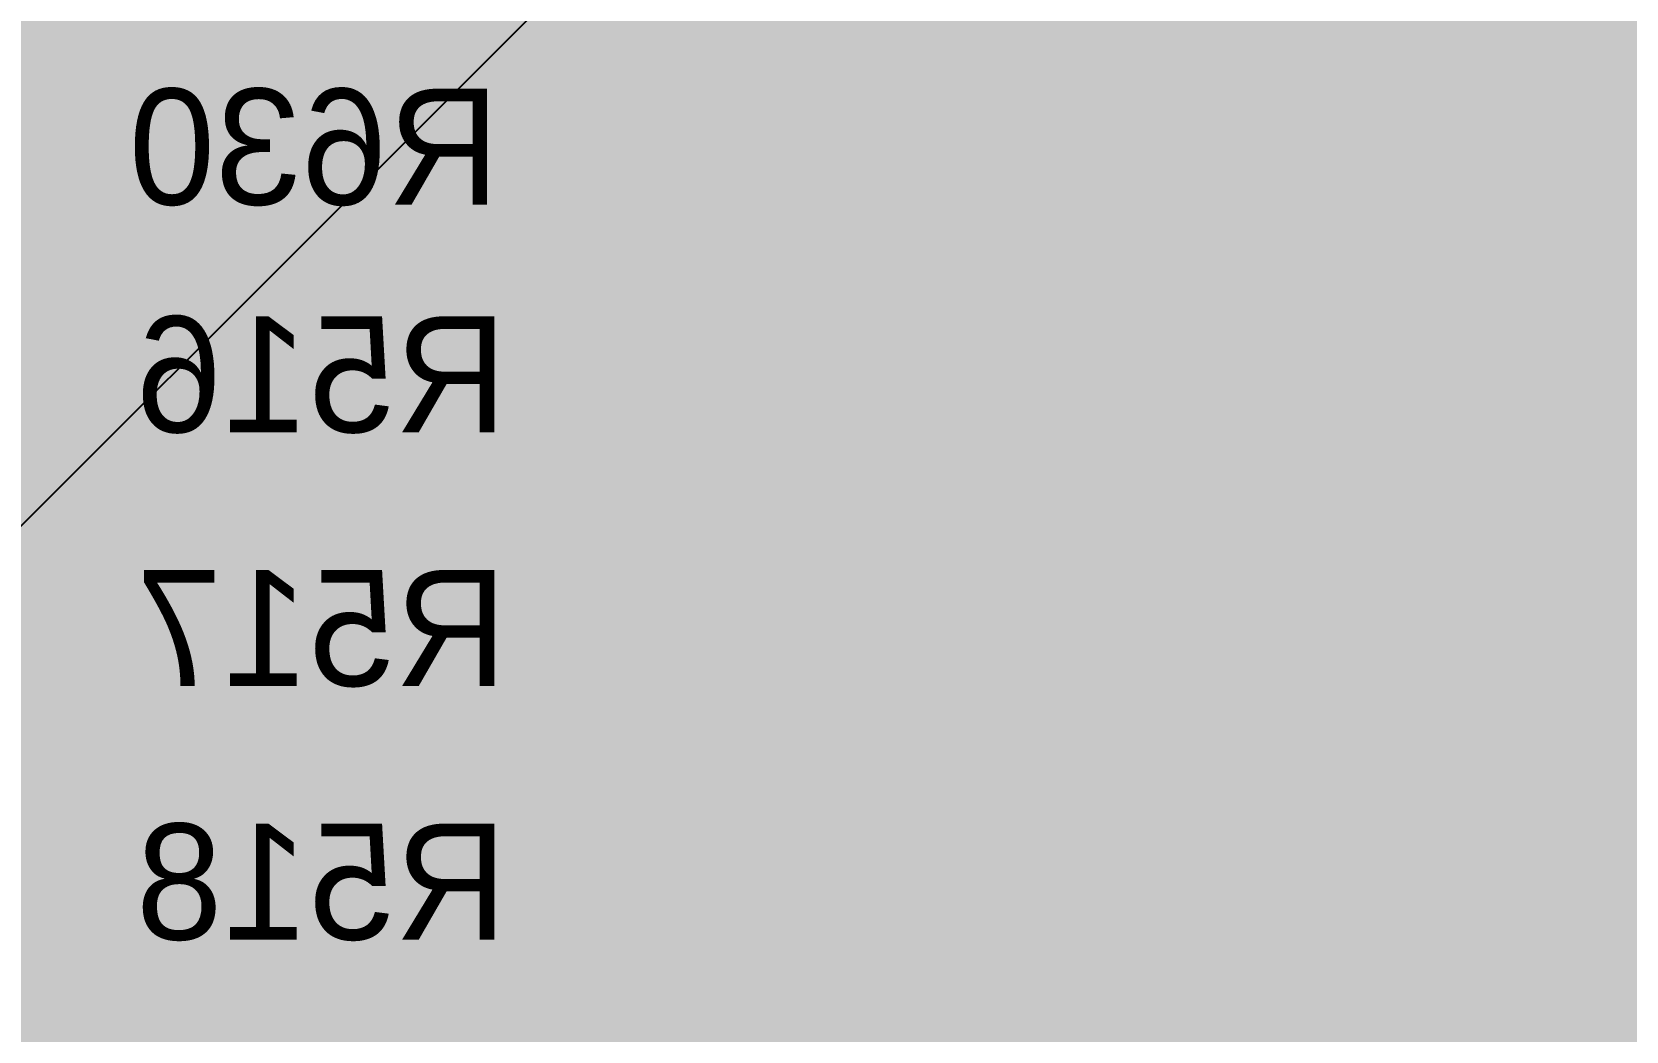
# Model space of a CAD drawing. Extents: x -28 to 199, y -61 to 255.
# Drawn here: x 79.37 to 90.36, y 161.21 to 168.1 of the extents above; entities that cross this region are included whole.
import ezdxf
from ezdxf.enums import TextEntityAlignment as Align

# ---------------------------------------------------------------- set-up
doc = ezdxf.new("R2010")
doc.units = 0
doc.header["$MEASUREMENT"] = 0
for name, color, linetype in [('ASSEMBLY_PART_NUMBERS_BTM', 191, 'CONTINUOUS'), ('ASSEMBLY_PART_NUMBERS_TOP', 102, 'CONTINUOUS'), ('GENERATED_SILKSCREEN_BTM', 255, 'CONTINUOUS'), ('PLANE_DATA_LAYER_TOP', 150, 'CONTINUOUS'), ('PLANE_SHAPES_LAYER_2', 230, 'CONTINUOUS'), ('PLANE_SHAPES_LAYER_3', 81, 'CONTINUOUS'), ('PLANE_SHAPES_LAYER_TOP', 150, 'CONTINUOUS'), ('SILKSCREEN_REF_DES_BTM', 211, 'CONTINUOUS'), ('TRACES_LAYER_BOTTOM', 10, 'CONTINUOUS'), ('TRACES_LAYER_TOP', 150, 'CONTINUOUS')]:
    doc.layers.add(name, color=color, linetype=linetype)
doc.styles.add('VERIBEST_GERBER_0', font='txt')

msp = doc.modelspace()

# ---------------------------------------------------------------- hatches: boundary and pattern name
at = {"layer": 'PLANE_DATA_LAYER_TOP'}
msp.add_hatch(color=256, dxfattribs=at).paths.add_polyline_path([(86.5, 181.6738, 0.41421356), (86.4238, 181.75), (86.23176, 181.75, 0.19891337), (86.17788, 181.72768), (78.32296, 173.87276, 0.19890996), (78.30064, 173.81888), (78.30064, 173.81888), (78.30064, 166.97052, -0.19891222), (78.1542, 166.61696), (77.5919, 166.05466, 0.19890996), (77.56958, 166.00078), (77.56958, 166.00078, 0.30774856), (77.61776, 165.92992, -0.30774784), (78.25, 165), (78.25, 165, -0.82743842), (76.32008, 164.63224, 0.5397055), (76.19534, 164.6581), (73.02232, 161.48508, 0.19890996), (73, 161.4312), (73, 161.4312), (73, 155.78002), (73, 155.78002, 0.66818199), (73.13008, 155.72614), (74.98008, 157.57614, 0.19890996), (75.0024, 157.63002), (75.0024, 157.63002), (75.0024, 161.65087, -0.19891222), (75.14884, 162.00442), (76.84398, 163.69955, -0.19891222), (77.19753, 163.846), (78.41925, 163.846, 0.19891337), (78.47313, 163.86832), (85.86228, 171.25746, 0.19890996), (85.8846, 171.31134), (85.8846, 171.31134, 0.47891425), (85.79208, 171.38578, -0.47891231), (81.3, 175, -0.53255377), (86.39507, 178.42692, 0.53255429), (86.5, 178.4975)], flags=0)
h = msp.add_hatch(color=256, dxfattribs=at)
h.paths.add_polyline_path([(124.75, 168.14671, -0.56568969), (124.63804, 168.07942, 0.12272099), (124.40342, 168.13789), (120.3541, 168.13789, -0.89266867), (120.33698, 168.28834, 8.78869097), (119.66302, 168.28834, -0.89266867), (119.6459, 168.13789), (115.6041, 168.13789, -0.89266867), (115.58698, 168.28834, 8.78869097), (114.91302, 168.28834, -0.89266867), (114.8959, 168.13789), (111.03552, 168.13789, 0.19891222), (110.68196, 167.99144), (103.46284, 160.77232, -0.19891337), (103.40896, 160.75), (101.90854, 160.75, -0.19891478), (101.85466, 160.77232), (101.26942, 161.35755, 0.19891222), (100.91587, 161.504), (100.08413, 161.504, 0.19891222), (99.73058, 161.35755), (99.14534, 160.77232, -0.19891478), (99.09146, 160.75), (94.95, 160.75, 0.19891222), (94.59645, 160.60355), (94.51521, 160.52232, -0.19891337), (94.46133, 160.5), (86.50001, 160.5, 0.41421356), (86.5, 160.49999), (86.5, 154.09124, -0.19890996), (86.47768, 154.03736), (84.43346, 151.99314, -0.19891337), (84.37958, 151.97083), (78.48573, 151.97083, 0.19891222), (78.13218, 151.82438), (71.08012, 144.77232, -0.19891337), (71.02624, 144.75), (54.67617, 144.75, -0.7996942), (54.64348, 144.89503, 0.28956578), (55.5, 146.25, 1), (52.5, 146.25, 0.28956578), (53.35652, 144.89503, -0.7996942), (53.32383, 144.75), (48.67617, 144.75, -0.7996942), (48.64348, 144.89503, 0.28956578), (49.5, 146.25, 1), (46.5, 146.25, 0.28956578), (47.35652, 144.89503, -0.7996942), (47.32383, 144.75), (44.8262, 144.75, -0.41421356), (44.75, 144.8262), (44.75, 147.9238, -0.41421356), (44.8262, 148), (53.74999, 148, 0.41421356), (53.75, 148.00001), (53.75, 149.9238, -0.41421356), (53.8262, 150), (61.18793, 150, -0.41421356), (61.26413, 149.9238), (61.26413, 149.9238, -0.04056723), (61.26313, 149.91149, 1.17694775), (63.23687, 149.91149, -0.04056723), (63.23587, 149.9238), (63.23587, 149.9238, -0.41421356), (63.31207, 150), (72.99999, 150, 0.41421356), (73, 150.00001), (73, 154.15028, -0.19890996), (73.02232, 154.20416), (75.85595, 157.0378, 0.19891222), (76.0024, 157.39135), (76.0024, 161.4122, -0.19890996), (76.02472, 161.46608), (76.33121, 161.77257, -0.52288162), (76.45438, 161.75039, 0.50646569), (77.40168, 161.55429, -0.73545449), (77.52684, 161.48015, 0.05812225), (77.5, 161.25), (77.5, 161.25, 0.08891433), (77.56226, 160.90267, -0.08891291), (77.567, 160.8762, -0.41421356), (77.4908, 160.8), (77.35389, 160.8, -0.13857401), (77.31401, 160.81127, 1.7877343), (77.31401, 159.78873, -0.13857401), (77.35389, 159.8), (77.84059, 159.8, -0.10953395), (77.87279, 159.79286, 0.10953284), (78.08413, 159.746), (79.76663, 159.746, 0.19891222), (80.12019, 159.89245), (90.80542, 170.57768, -0.19891337), (90.8593, 170.6), (95.04611, 170.6, -0.13857401), (95.08599, 170.58873, 0.73304928), (95.95059, 171.33844, -0.10252422), (95.94431, 171.36872), (95.94431, 171.36872, -0.41421356), (96.02051, 171.44492), (122.4494, 171.44492, -0.19891337), (122.50329, 171.4226), (124.72768, 169.19821, -0.19890996), (124.75, 169.14432)], flags=0)
h.paths.add_polyline_path([(77.59973, 156.31467, 0.79681459), (79.5, 156.75), (79.5, 156.75, 0.8244223), (77.57274, 157.12441, -0.55406134), (77.4455, 157.1019, 2.73665367), (77.47128, 156.32865, -0.55406502)], flags=0)
h.paths.add_polyline_path([(105.16445, 164.71788, 0.41421356), (105.41445, 164.96788), (105.41445, 168.37221, 0.41421356), (105.16445, 168.62221), (91.03867, 168.62221, 0.41421356), (90.78867, 168.37221), (90.78867, 164.96788, 0.41421356), (91.03867, 164.71788)], flags=0)
at = {"layer": 'PLANE_SHAPES_LAYER_2'}
h = msp.add_hatch(color=256, dxfattribs=at)
h.paths.add_polyline_path([(169.5, 129.25), (149.5, 129.25), (142.25, 122), (142.25, 90.5), (147.5, 90.5), (147.5, 80), (154, 80), (154, 69.25), (131.75, 69.25), (131.75, 73.25), (121.25, 73.25), (121.25, 81), (110.5, 81), (110.5, 125.75), (106.5, 125.75), (106.5, 128.75), (93.5, 128.75), (93.5, 120.25), (91.75, 120.25), (91.75, 121.5), (80, 121.5), (80, 118.25), (73.25, 118.25), (73.25, 124.5), (67.5, 124.5), (67.5, 128), (57.75, 128), (57.75, 120.25), (55.25, 120.25), (55.25, 121.5), (47.5, 121.5), (47.5, 119), (35, 119), (35, 134.75), (32.75, 134.75), (32.75, 159.75), (29.25, 159.75), (29.25, 175.25), (22.5, 175.25), (22.5, 195.25), (17.25, 195.25), (17.25, 198), (22.5, 198), (22.5, 216.5), (40.25, 216.5), (40.25, 235.5), (54.5, 235.5), (54.5, 254), (87.25, 254), (87.25, 236.25), (86.25, 236.25), (86.25, 228.75), (81, 228.75), (81, 218.75), (95.25, 218.75), (95.25, 194.5), (87, 194.5), (87, 172), (131.1, 172), (131.1, 208.75), (115.5, 208.75), (115.5, 213.75), (106.75, 213.75), (106.75, 218.75), (110.25, 222.25), (110.25, 226.25), (142.5, 226.25), (142.5, 221.5), (160.5, 221.5), (160.5, 240.75), (169.5, 240.75)])
h.paths.add_polyline_path([(35.5, 149.5), (41.75, 149.5), (41.75, 152), (39.25, 152), (39.25, 154), (37.75, 154), (37.75, 152), (35.5, 152)], flags=16)
h.paths.add_polyline_path([(37.5, 125.75), (37.5, 128.75), (42.75, 128.75), (42.75, 125.75)], flags=16)
h.paths.add_polyline_path([(52, 127.75), (52, 130.75), (54.25, 130.75), (54.25, 127.75)], flags=16)
h.paths.add_polyline_path([(50.75, 219.5), (50.75, 226.5), (71.75, 226.5), (71.75, 219.5)], flags=16)
h.paths.add_polyline_path([(66.5, 150.75), (66.5, 177.5), (72.25, 177.5), (72.25, 150.75)], flags=16)
h.paths.add_polyline_path([(47.25, 185.25), (73, 185.25), (73, 188.25), (70.25, 188.25), (70.25, 191), (47.25, 191)], flags=16)
h.paths.add_polyline_path([(84.5, 208), (84.5, 212.75), (85, 212.75), (85, 208)], flags=16)
h.paths.add_polyline_path([(61.5, 137.25), (87.75, 137.25), (87.75, 140.5), (84.75, 140.5), (84.75, 143), (61.5, 143)], flags=16)
h.paths.add_polyline_path([(88.75, 127), (88.75, 130), (91, 130), (91, 127)], flags=16)
h.paths.add_polyline_path([(85.5, 130.25), (85.5, 132.5), (91, 132.5), (91, 130.25)], flags=16)
h.paths.add_polyline_path([(108.75, 142.25), (135.75, 142.25), (135.75, 145.75), (132.25, 145.75), (132.25, 149), (108.75, 149)], flags=16)
h.paths.add_polyline_path([(114.25, 126.75), (140.75, 126.75), (140.75, 129.75), (137.25, 129.75), (137.25, 133), (114.25, 133)], flags=16)
h.paths.add_polyline_path([(155.25, 180.25), (166.25, 180.25), (166.25, 186.25), (152.25, 186.25), (152.25, 183), (155.25, 183)], flags=16)
at = {"layer": 'PLANE_SHAPES_LAYER_3'}
h = msp.add_hatch(color=256, dxfattribs=at)
h.paths.add_polyline_path([(169.5, 129.25), (149.5, 129.25), (142.25, 122), (142.25, 90.5), (147.5, 90.5), (147.5, 80), (154, 80), (154, 69.25), (131.75, 69.25), (131.75, 73.25), (121.25, 73.25), (121.25, 81), (110.5, 81), (110.5, 125.75), (106.5, 125.75), (106.5, 128.75), (93.5, 128.75), (93.5, 120.25), (91.75, 120.25), (91.75, 121.5), (80, 121.5), (80, 118.25), (73.25, 118.25), (73.25, 124.5), (67.5, 124.5), (67.5, 127.75), (58.25, 127.75), (58.25, 130.25), (88.75, 130.25), (88.75, 127), (91, 127), (91, 132.5), (55, 132.5), (55, 131.25), (52, 131.25), (52, 127.75), (55, 127.75), (55, 127.25), (57.75, 127.25), (57.75, 120.25), (55.25, 120.25), (55.25, 121.5), (47.5, 121.5), (47.5, 119), (35, 119), (35, 134.75), (32.75, 134.75), (32.75, 159.75), (29.25, 159.75), (29.25, 175.25), (22.5, 175.25), (22.5, 195.25), (17.25, 195.25), (17.25, 198), (22.5, 198), (22.5, 216.5), (40.25, 216.5), (40.25, 235.5), (54.5, 235.5), (54.5, 254), (87.25, 254), (87.25, 236.25), (86.25, 236.25), (86.25, 228.75), (81, 228.75), (81, 218.75), (95.25, 218.75), (95.25, 194.5), (87, 194.5), (87, 172), (131.1, 172), (131.1, 208.75), (115.5, 208.75), (115.5, 213.75), (106.75, 213.75), (106.75, 218.75), (110.25, 222.25), (110.25, 226.25), (142.5, 226.25), (142.5, 221.5), (160.5, 221.5), (160.5, 240.75), (169.5, 240.75)])
h.paths.add_polyline_path([(35.5, 149.5), (41.75, 149.5), (41.75, 152), (39.25, 152), (39.25, 154), (37.75, 154), (37.75, 152), (35.5, 152)], flags=16)
h.paths.add_polyline_path([(37.5, 125.75), (37.5, 128.75), (42.75, 128.75), (42.75, 125.75)], flags=16)
h.paths.add_polyline_path([(50.75, 219.5), (50.75, 226.5), (71.75, 226.5), (71.75, 219.5)], flags=16)
h.paths.add_polyline_path([(66.5, 150.75), (66.5, 177.5), (72.25, 177.5), (72.25, 150.75)], flags=16)
h.paths.add_polyline_path([(47.25, 185.25), (73, 185.25), (73, 188.25), (70.25, 188.25), (70.25, 191), (47.25, 191)], flags=16)
h.paths.add_polyline_path([(84.5, 208), (84.5, 212.75), (85, 212.75), (85, 208)], flags=16)
h.paths.add_polyline_path([(61.5, 137.25), (87.75, 137.25), (87.75, 140.5), (84.75, 140.5), (84.75, 143), (61.5, 143)], flags=16)
h.paths.add_polyline_path([(108.75, 142.25), (135.75, 142.25), (135.75, 145.75), (132.25, 145.75), (132.25, 149), (108.75, 149)], flags=16)
h.paths.add_polyline_path([(114.25, 126.75), (140.75, 126.75), (140.75, 129.75), (137.25, 129.75), (137.25, 133), (114.25, 133)], flags=16)
h.paths.add_polyline_path([(155.25, 180.25), (166.25, 180.25), (166.25, 186.25), (152.25, 186.25), (152.25, 183), (155.25, 183)], flags=16)

# ---------------------------------------------------------------- linework, layer by layer
at = {"layer": 'GENERATED_SILKSCREEN_BTM', "const_width": 0.15}
for points in [[(80.2168, 167.5836), (80.0824, 167.6932), (80.0792, 167.694), (80.0776, 167.6948), (80.076, 167.6956), (80.0728, 167.6964), (79.8032, 167.6964), (79.8, 167.6956), (79.7984, 167.6948), (79.796, 167.694), (79.7928, 167.6932), (79.6584, 167.5836), (79.656, 167.5796), (79.6552, 167.5764), (79.6536, 167.574), (79.6528, 167.5708), (79.6528, 167.022), (79.6536, 167.0196), (79.6552, 167.014), (79.656, 167.0124), (79.6584, 167.0092), (79.7928, 166.8996), (79.796, 166.8988), (79.7984, 166.898), (79.7992, 166.8972), (79.8008, 166.8964), (79.8032, 166.8964), (80.0728, 166.8964), (80.076, 166.8972), (80.0792, 166.898), (80.0824, 166.8996), (80.2168, 167.0092), (80.2192, 167.0108), (80.22, 167.0116), (80.2216, 167.014), (80.2232, 167.0196), (80.224, 167.022), (80.224, 167.5708), (80.2232, 167.574), (80.2216, 167.5764), (80.2208, 167.5796), (80.2168, 167.5836)], [(80.1184, 166.9692), (80.068, 166.9292), (79.8096, 166.9292), (79.6848, 167.03), (79.6848, 167.5628), (79.732, 167.6004), (80.1184, 166.9692)], [(80.1912, 167.5628), (80.1912, 167.03), (80.144, 166.99), (79.7568, 167.6212), (79.8096, 167.6636), (80.068, 167.6636), (80.1912, 167.5628)], [(80.8384, 166.8996), (80.9736, 167.0092), (80.976, 167.0108), (80.9776, 167.0132), (80.9784, 167.0156), (80.9784, 167.018), (80.9776, 167.0236), (80.9744, 167.0292), (80.9704, 167.0332), (80.9656, 167.0364), (80.96, 167.0372), (80.9544, 167.0356), (80.824, 166.9292), (80.5656, 166.9292), (80.4408, 167.03), (80.4408, 167.1788), (80.564, 167.2804), (80.6968, 167.2804), (80.7032, 167.282), (80.7072, 167.2852), (80.7096, 167.2908), (80.7104, 167.2964), (80.7096, 167.302), (80.7072, 167.3068), (80.7032, 167.3108), (80.6968, 167.3124), (80.564, 167.3124), (80.4408, 167.414), (80.4408, 167.5628), (80.5656, 167.6636), (80.824, 167.6636), (80.9544, 167.5572), (80.96, 167.5556), (80.9656, 167.5564), (80.9704, 167.5588), (80.9744, 167.5636), (80.9776, 167.5684), (80.9784, 167.574), (80.9784, 167.5772), (80.9776, 167.5796), (80.976, 167.582), (80.9736, 167.5836), (80.8384, 167.6932), (80.836, 167.694), (80.8336, 167.6948), (80.8328, 167.6956), (80.8296, 167.6964), (80.56, 167.6964), (80.556, 167.6956), (80.5544, 167.6948), (80.5528, 167.694), (80.5496, 167.6932), (80.4144, 167.5836), (80.412, 167.5796), (80.4112, 167.5764), (80.4096, 167.574), (80.4088, 167.5708), (80.4088, 167.406), (80.4096, 167.4036), (80.4112, 167.398), (80.412, 167.394), (80.4144, 167.3924), (80.532, 167.2964), (80.4144, 167.2004), (80.4136, 167.1988), (80.412, 167.1972), (80.4112, 167.1964), (80.4112, 167.1948), (80.4096, 167.1892), (80.4088, 167.1868), (80.4088, 167.022), (80.4096, 167.018), (80.4112, 167.0148), (80.412, 167.0116), (80.4144, 167.0092), (80.5496, 166.8996), (80.5528, 166.898), (80.5536, 166.8972), (80.556, 166.8972), (80.5568, 166.8964), (80.5576, 166.8964), (80.56, 166.8964), (80.8296, 166.8964), (80.8328, 166.8972), (80.836, 166.898), (80.8384, 166.8996)], [(81.3048, 167.6932), (81.1704, 167.5836), (81.1672, 167.5796), (81.1656, 167.5732), (81.1664, 167.5684), (81.168, 167.5644), (81.1704, 167.5612), (81.1744, 167.558), (81.1784, 167.5556), (81.1824, 167.5548), (81.1864, 167.5548), (81.1896, 167.5572), (81.3208, 167.6636), (81.58, 167.6636), (81.7032, 167.5628), (81.7032, 167.2756), (81.5944, 167.3644), (81.5912, 167.3652), (81.5896, 167.366), (81.5888, 167.366), (81.5888, 167.3668), (81.5848, 167.3676), (81.3152, 167.3676), (81.312, 167.3668), (81.312, 167.366), (81.3104, 167.366), (81.308, 167.3652), (81.3056, 167.3644), (81.1704, 167.2556), (81.1696, 167.2532), (81.168, 167.2524), (81.1672, 167.2516), (81.1672, 167.25), (81.1656, 167.2444), (81.1648, 167.242), (81.1648, 167.022), (81.1656, 167.018), (81.1672, 167.0148), (81.168, 167.0116), (81.1704, 167.0092), (81.3048, 166.8996), (81.3088, 166.898), (81.3096, 166.8972), (81.312, 166.8972), (81.3128, 166.8964), (81.3136, 166.8964), (81.3152, 166.8964), (81.5848, 166.8964), (81.588, 166.8972), (81.5912, 166.898), (81.5944, 166.8996), (81.7288, 167.0092), (81.7312, 167.0108), (81.732, 167.0116), (81.7336, 167.014), (81.7352, 167.0196), (81.736, 167.022), (81.736, 167.5708), (81.7352, 167.5748), (81.7336, 167.578), (81.732, 167.5796), (81.7312, 167.5812), (81.7288, 167.5836), (81.5944, 167.6932), (81.5912, 167.694), (81.5896, 167.6948), (81.588, 167.6956), (81.5848, 167.6964), (81.3152, 167.6964), (81.312, 167.6956), (81.3104, 167.6948), (81.308, 167.694), (81.3048, 167.6932)], [(81.9256, 167.3924), (81.9232, 167.394), (81.9224, 167.398), (81.9208, 167.402), (81.92, 167.406), (81.92, 167.5708), (81.9208, 167.5748), (81.9224, 167.5772), (81.9224, 167.5796), (81.9232, 167.5804), (81.9248, 167.5812), (81.9256, 167.5828), (82.0616, 167.6932), (82.0656, 167.6948), (82.0688, 167.6956), (82.072, 167.6964), (82.4752, 167.6964), (82.4824, 167.6948), (82.4872, 167.6908), (82.4912, 167.686), (82.4928, 167.6804), (82.4928, 166.9124), (82.4912, 166.906), (82.4872, 166.902), (82.4824, 166.8996), (82.4768, 166.8988), (82.4704, 166.8996), (82.4648, 166.902), (82.4608, 166.906), (82.4592, 166.9124), (82.4592, 167.2804), (82.0832, 167.2804), (81.952, 166.9076), (81.9488, 166.902), (81.9432, 166.8988), (81.9376, 166.898), (81.932, 166.8996), (81.9272, 166.902), (81.9232, 166.906), (81.9216, 166.9116), (81.9224, 166.918), (82.0536, 167.2908), (81.9256, 167.3924)], [(82.4592, 167.6636), (82.0768, 167.6636), (81.952, 167.5628), (81.952, 167.414), (82.0768, 167.3124), (82.4592, 167.3124), (82.4592, 167.6636)], [(81.7032, 167.234), (81.7032, 167.03), (81.58, 166.9292), (81.3216, 166.9292), (81.1968, 167.03), (81.1968, 167.234), (81.3216, 167.3356), (81.58, 167.3356), (81.7032, 167.234)], [(80.9152, 165.3592), (80.9216, 165.3576), (80.9256, 165.3544), (80.9272, 165.3488), (80.928, 165.3424), (80.9272, 165.3368), (80.9256, 165.3312), (80.9216, 165.3272), (80.9152, 165.3264), (80.6032, 165.3264), (80.5976, 165.3272), (80.5928, 165.3312), (80.5904, 165.3368), (80.5896, 165.3424), (80.5904, 165.3488), (80.5928, 165.3544), (80.5976, 165.3576), (80.6032, 165.3592), (80.744, 165.3592), (80.744, 166.1104), (80.7448, 166.116), (80.7472, 166.12), (80.7512, 166.1224), (80.7568, 166.1232), (80.7608, 166.124), (80.7648, 166.124), (80.768, 166.1224), (80.7712, 166.1192), (80.9272, 165.9), (80.9288, 165.8968), (80.9296, 165.8944), (80.9296, 165.8888), (80.9272, 165.884), (80.9232, 165.88), (80.9184, 165.8768), (80.9128, 165.8752), (80.9096, 165.8752), (80.9072, 165.876), (80.9032, 165.8808), (80.7752, 166.06), (80.7752, 165.3592), (80.9152, 165.3592)], [(79.8712, 166.1232), (79.7368, 166.0136), (79.7336, 166.0096), (79.732, 166.0032), (79.7328, 165.9984), (79.7344, 165.9944), (79.7368, 165.9912), (79.7408, 165.988), (79.7448, 165.9856), (79.7488, 165.9848), (79.7528, 165.9848), (79.756, 165.9872), (79.8872, 166.0936), (80.1464, 166.0936), (80.2696, 165.9928), (80.2696, 165.7056), (80.1608, 165.7944), (80.1576, 165.7952), (80.156, 165.796), (80.1552, 165.796), (80.1552, 165.7968), (80.1512, 165.7976), (79.8816, 165.7976), (79.8784, 165.7968), (79.8784, 165.796), (79.8768, 165.796), (79.8744, 165.7952), (79.872, 165.7944), (79.7368, 165.6856), (79.736, 165.6832), (79.7344, 165.6824), (79.7336, 165.6816), (79.7336, 165.68), (79.732, 165.6744), (79.7312, 165.672), (79.7312, 165.452), (79.732, 165.448), (79.7336, 165.4448), (79.7344, 165.4416), (79.7368, 165.4392), (79.8712, 165.3296), (79.8752, 165.328), (79.876, 165.3272), (79.8784, 165.3272), (79.8792, 165.3264), (79.88, 165.3264), (79.8816, 165.3264), (80.1512, 165.3264), (80.1544, 165.3272), (80.1576, 165.328), (80.1608, 165.3296), (80.2952, 165.4392), (80.2976, 165.4408), (80.2984, 165.4416), (80.3, 165.444), (80.3016, 165.4496), (80.3024, 165.452), (80.3024, 166.0008), (80.3016, 166.0048), (80.3, 166.008), (80.2984, 166.0096), (80.2976, 166.0112), (80.2952, 166.0136), (80.1608, 166.1232), (80.1576, 166.124), (80.156, 166.1248), (80.1544, 166.1256), (80.1512, 166.1264), (79.8816, 166.1264), (79.8784, 166.1256), (79.8768, 166.1248), (79.8744, 166.124), (79.8712, 166.1232)], [(81.636, 165.8512), (81.6392, 165.8504), (81.6416, 165.8496), (81.6448, 165.848), (81.7536, 165.76), (81.7536, 166.0936), (81.2312, 166.0936), (81.2256, 166.0952), (81.2208, 166.0984), (81.2184, 166.104), (81.2176, 166.1096), (81.2184, 166.116), (81.2208, 166.1208), (81.2256, 166.1248), (81.2312, 166.1264), (81.7712, 166.1264), (81.7768, 166.1248), (81.7816, 166.1208), (81.7856, 166.116), (81.7872, 166.1104), (81.7872, 165.7256), (81.7864, 165.72), (81.784, 165.716), (81.7808, 165.7136), (81.7752, 165.712), (81.772, 165.7104), (81.768, 165.7096), (81.764, 165.7104), (81.7608, 165.7128), (81.6304, 165.8192), (81.372, 165.8192), (81.2472, 165.7176), (81.2472, 165.46), (81.372, 165.36), (81.6304, 165.36), (81.7608, 165.4656), (81.7664, 165.468), (81.7712, 165.468), (81.7768, 165.4648), (81.7808, 165.4608), (81.784, 165.4552), (81.7856, 165.4496), (81.7848, 165.4464), (81.784, 165.444), (81.7824, 165.4416), (81.78, 165.44), (81.6448, 165.3296), (81.6424, 165.328), (81.6392, 165.328), (81.636, 165.3264), (81.3664, 165.3264), (81.3648, 165.3264), (81.3632, 165.3272), (81.3624, 165.3272), (81.3608, 165.328), (81.3592, 165.328), (81.356, 165.3296), (81.2208, 165.44), (81.2184, 165.4424), (81.2176, 165.444), (81.216, 165.4488), (81.2152, 165.452), (81.2152, 165.7256), (81.216, 165.7288), (81.2176, 165.7336), (81.2176, 165.7352), (81.2192, 165.736), (81.22, 165.7376), (81.2208, 165.7392), (81.356, 165.848), (81.36, 165.8496), (81.3632, 165.8504), (81.3664, 165.8512), (81.636, 165.8512)], [(81.976, 165.8224), (81.9736, 165.824), (81.9728, 165.828), (81.9712, 165.832), (81.9704, 165.836), (81.9704, 166.0008), (81.9712, 166.0048), (81.9728, 166.0072), (81.9728, 166.0096), (81.9736, 166.0104), (81.9752, 166.0112), (81.976, 166.0128), (82.112, 166.1232), (82.116, 166.1248), (82.1192, 166.1256), (82.1224, 166.1264), (82.5256, 166.1264), (82.5328, 166.1248), (82.5376, 166.1208), (82.5416, 166.116), (82.5432, 166.1104), (82.5432, 165.3424), (82.5416, 165.336), (82.5376, 165.332), (82.5328, 165.3296), (82.5272, 165.3288), (82.5208, 165.3296), (82.5152, 165.332), (82.5112, 165.336), (82.5096, 165.3424), (82.5096, 165.7104), (82.1336, 165.7104), (82.0024, 165.3376), (81.9992, 165.332), (81.9936, 165.3288), (81.988, 165.328), (81.9824, 165.3296), (81.9776, 165.332), (81.9736, 165.336), (81.972, 165.3416), (81.9728, 165.348), (82.104, 165.7208), (81.976, 165.8224)], [(82.5096, 166.0936), (82.1272, 166.0936), (82.0024, 165.9928), (82.0024, 165.844), (82.1272, 165.7424), (82.5096, 165.7424), (82.5096, 166.0936)], [(80.2696, 165.664), (80.2696, 165.46), (80.1464, 165.3592), (79.888, 165.3592), (79.7632, 165.46), (79.7632, 165.664), (79.888, 165.7656), (80.1464, 165.7656), (80.2696, 165.664)], [(80.9152, 163.6092), (80.9216, 163.6076), (80.9256, 163.6044), (80.9272, 163.5988), (80.928, 163.5924), (80.9272, 163.5868), (80.9256, 163.5812), (80.9216, 163.5772), (80.9152, 163.5764), (80.6032, 163.5764), (80.5976, 163.5772), (80.5928, 163.5812), (80.5904, 163.5868), (80.5896, 163.5924), (80.5904, 163.5988), (80.5928, 163.6044), (80.5976, 163.6076), (80.6032, 163.6092), (80.744, 163.6092), (80.744, 164.3604), (80.7448, 164.366), (80.7472, 164.37), (80.7512, 164.3724), (80.7568, 164.3732), (80.7608, 164.374), (80.7648, 164.374), (80.768, 164.3724), (80.7712, 164.3692), (80.9272, 164.15), (80.9288, 164.1468), (80.9296, 164.1444), (80.9296, 164.1388), (80.9272, 164.134), (80.9232, 164.13), (80.9184, 164.1268), (80.9128, 164.1252), (80.9096, 164.1252), (80.9072, 164.126), (80.9032, 164.1308), (80.7752, 164.31), (80.7752, 163.6092), (80.9152, 163.6092)], [(80.192, 163.6004), (80.1936, 163.5948), (80.1928, 163.5892), (80.1896, 163.5844), (80.1848, 163.5812), (80.1792, 163.5796), (80.1736, 163.5788), (80.1688, 163.5804), (80.1648, 163.5852), (79.7336, 164.3524), (79.732, 164.3564), (79.732, 164.3596), (79.732, 164.3628), (79.7336, 164.366), (79.736, 164.3708), (79.7392, 164.374), (79.7432, 164.3756), (79.7472, 164.3764), (80.2872, 164.3764), (80.2928, 164.3748), (80.2976, 164.3708), (80.3, 164.366), (80.3008, 164.3596), (80.3, 164.354), (80.2976, 164.3484), (80.2928, 164.3444), (80.2872, 164.3436), (79.7744, 164.3436), (80.192, 163.6004)], [(81.636, 164.1012), (81.6392, 164.1004), (81.6416, 164.0996), (81.6448, 164.098), (81.7536, 164.01), (81.7536, 164.3436), (81.2312, 164.3436), (81.2256, 164.3452), (81.2208, 164.3484), (81.2184, 164.354), (81.2176, 164.3596), (81.2184, 164.366), (81.2208, 164.3708), (81.2256, 164.3748), (81.2312, 164.3764), (81.7712, 164.3764), (81.7768, 164.3748), (81.7816, 164.3708), (81.7856, 164.366), (81.7872, 164.3604), (81.7872, 163.9756), (81.7864, 163.97), (81.784, 163.966), (81.7808, 163.9636), (81.7752, 163.962), (81.772, 163.9604), (81.768, 163.9596), (81.764, 163.9604), (81.7608, 163.9628), (81.6304, 164.0692), (81.372, 164.0692), (81.2472, 163.9676), (81.2472, 163.71), (81.372, 163.61), (81.6304, 163.61), (81.7608, 163.7156), (81.7664, 163.718), (81.7712, 163.718), (81.7768, 163.7148), (81.7808, 163.7108), (81.784, 163.7052), (81.7856, 163.6996), (81.7848, 163.6964), (81.784, 163.694), (81.7824, 163.6916), (81.78, 163.69), (81.6448, 163.5796), (81.6424, 163.578), (81.6392, 163.578), (81.636, 163.5764), (81.3664, 163.5764), (81.3648, 163.5764), (81.3632, 163.5772), (81.3624, 163.5772), (81.3608, 163.578), (81.3592, 163.578), (81.356, 163.5796), (81.2208, 163.69), (81.2184, 163.6924), (81.2176, 163.694), (81.216, 163.6988), (81.2152, 163.702), (81.2152, 163.9756), (81.216, 163.9788), (81.2176, 163.9836), (81.2176, 163.9852), (81.2192, 163.986), (81.22, 163.9876), (81.2208, 163.9892), (81.356, 164.098), (81.36, 164.0996), (81.3632, 164.1004), (81.3664, 164.1012), (81.636, 164.1012)], [(81.976, 164.0724), (81.9736, 164.074), (81.9728, 164.078), (81.9712, 164.082), (81.9704, 164.086), (81.9704, 164.2508), (81.9712, 164.2548), (81.9728, 164.2572), (81.9728, 164.2596), (81.9736, 164.2604), (81.9752, 164.2612), (81.976, 164.2628), (82.112, 164.3732), (82.116, 164.3748), (82.1192, 164.3756), (82.1224, 164.3764), (82.5256, 164.3764), (82.5328, 164.3748), (82.5376, 164.3708), (82.5416, 164.366), (82.5432, 164.3604), (82.5432, 163.5924), (82.5416, 163.586), (82.5376, 163.582), (82.5328, 163.5796), (82.5272, 163.5788), (82.5208, 163.5796), (82.5152, 163.582), (82.5112, 163.586), (82.5096, 163.5924), (82.5096, 163.9604), (82.1336, 163.9604), (82.0024, 163.5876), (81.9992, 163.582), (81.9936, 163.5788), (81.988, 163.578), (81.9824, 163.5796), (81.9776, 163.582), (81.9736, 163.586), (81.972, 163.5916), (81.9728, 163.598), (82.104, 163.9708), (81.976, 164.0724)], [(82.5096, 164.3436), (82.1272, 164.3436), (82.0024, 164.2428), (82.0024, 164.094), (82.1272, 163.9924), (82.5096, 163.9924), (82.5096, 164.3436)], [(80.9148, 161.8592), (80.9212, 161.8576), (80.9252, 161.8544), (80.9268, 161.8488), (80.9276, 161.8424), (80.9268, 161.8368), (80.9252, 161.8312), (80.9212, 161.8272), (80.9148, 161.8264), (80.6028, 161.8264), (80.5972, 161.8272), (80.5924, 161.8312), (80.59, 161.8368), (80.5892, 161.8424), (80.59, 161.8488), (80.5924, 161.8544), (80.5972, 161.8576), (80.6028, 161.8592), (80.7436, 161.8592), (80.7436, 162.6104), (80.7444, 162.616), (80.7468, 162.62), (80.7508, 162.6224), (80.7564, 162.6232), (80.7604, 162.624), (80.7644, 162.624), (80.7676, 162.6224), (80.7708, 162.6192), (80.9268, 162.4), (80.9284, 162.3968), (80.9292, 162.3944), (80.9292, 162.3888), (80.9268, 162.384), (80.9228, 162.38), (80.918, 162.3768), (80.9124, 162.3752), (80.9092, 162.3752), (80.9068, 162.376), (80.9028, 162.3808), (80.7748, 162.56), (80.7748, 161.8592), (80.9148, 161.8592)], [(79.7652, 162.3312), (79.7908, 162.2544), (79.7652, 162.1776), (79.7652, 162.1752), (79.7644, 162.172), (79.7644, 161.9248), (79.7644, 161.9224), (79.7652, 161.92), (79.766, 161.9168), (79.7692, 161.9136), (79.8492, 161.8312), (79.8532, 161.828), (79.8572, 161.8272), (79.8604, 161.8264), (80.154, 161.8264), (80.1564, 161.8264), (80.1588, 161.8272), (80.162, 161.828), (80.1652, 161.8312), (80.2452, 161.9136), (80.2492, 161.9168), (80.25, 161.92), (80.25, 161.9248), (80.25, 162.172), (80.25, 162.1752), (80.25, 162.1768), (80.2492, 162.1776), (80.2236, 162.2544), (80.2492, 162.3312), (80.25, 162.332), (80.25, 162.3368), (80.25, 162.5288), (80.25, 162.532), (80.2492, 162.536), (80.2452, 162.54), (80.1652, 162.6224), (80.162, 162.6248), (80.1588, 162.6256), (80.1564, 162.6264), (80.154, 162.6264), (79.8604, 162.6264), (79.8572, 162.6256), (79.8532, 162.6248), (79.8492, 162.6224), (79.7692, 162.54), (79.766, 162.5352), (79.7652, 162.532), (79.7644, 162.5288), (79.7644, 162.3368), (79.7644, 162.3336), (79.7652, 162.332), (79.7652, 162.3312)], [(80.218, 162.52), (80.218, 162.3384), (80.1964, 162.2696), (79.8196, 162.2696), (79.7964, 162.3384), (79.7964, 162.52), (79.8676, 162.5936), (80.146, 162.5936), (80.218, 162.52)], [(81.6356, 162.3512), (81.6388, 162.3504), (81.6412, 162.3496), (81.6444, 162.348), (81.7532, 162.26), (81.7532, 162.5936), (81.2308, 162.5936), (81.2252, 162.5952), (81.2204, 162.5984), (81.218, 162.604), (81.2172, 162.6096), (81.218, 162.616), (81.2204, 162.6208), (81.2252, 162.6248), (81.2308, 162.6264), (81.7708, 162.6264), (81.7764, 162.6248), (81.7812, 162.6208), (81.7852, 162.616), (81.7868, 162.6104), (81.7868, 162.2256), (81.786, 162.22), (81.7836, 162.216), (81.7804, 162.2136), (81.7748, 162.212), (81.7716, 162.2104), (81.7676, 162.2096), (81.7636, 162.2104), (81.7604, 162.2128), (81.63, 162.3192), (81.3716, 162.3192), (81.2468, 162.2176), (81.2468, 161.96), (81.3716, 161.86), (81.63, 161.86), (81.7604, 161.9656), (81.766, 161.968), (81.7708, 161.968), (81.7764, 161.9648), (81.7804, 161.9608), (81.7836, 161.9552), (81.7852, 161.9496), (81.7844, 161.9464), (81.7836, 161.944), (81.782, 161.9416), (81.7796, 161.94), (81.6444, 161.8296), (81.642, 161.828), (81.6388, 161.828), (81.6356, 161.8264), (81.366, 161.8264), (81.3644, 161.8264), (81.3628, 161.8272), (81.362, 161.8272), (81.3604, 161.828), (81.3588, 161.828), (81.3556, 161.8296), (81.2204, 161.94), (81.218, 161.9424), (81.2172, 161.944), (81.2156, 161.9488), (81.2148, 161.952), (81.2148, 162.2256), (81.2156, 162.2288), (81.2172, 162.2336), (81.2172, 162.2352), (81.2188, 162.236), (81.2196, 162.2376), (81.2204, 162.2392), (81.3556, 162.348), (81.3596, 162.3496), (81.3628, 162.3504), (81.366, 162.3512), (81.6356, 162.3512)], [(81.9756, 162.3224), (81.9732, 162.324), (81.9724, 162.328), (81.9708, 162.332), (81.97, 162.336), (81.97, 162.5008), (81.9708, 162.5048), (81.9724, 162.5072), (81.9724, 162.5096), (81.9732, 162.5104), (81.9748, 162.5112), (81.9756, 162.5128), (82.1116, 162.6232), (82.1156, 162.6248), (82.1188, 162.6256), (82.122, 162.6264), (82.5252, 162.6264), (82.5324, 162.6248), (82.5372, 162.6208), (82.5412, 162.616), (82.5428, 162.6104), (82.5428, 161.8424), (82.5412, 161.836), (82.5372, 161.832), (82.5324, 161.8296), (82.5268, 161.8288), (82.5204, 161.8296), (82.5148, 161.832), (82.5108, 161.836), (82.5092, 161.8424), (82.5092, 162.2104), (82.1332, 162.2104), (82.002, 161.8376), (81.9988, 161.832), (81.9932, 161.8288), (81.9876, 161.828), (81.982, 161.8296), (81.9772, 161.832), (81.9732, 161.836), (81.9716, 161.8416), (81.9724, 161.848), (82.1036, 162.2208), (81.9756, 162.3224)], [(82.5092, 162.5936), (82.1268, 162.5936), (82.002, 162.4928), (82.002, 162.344), (82.1268, 162.2424), (82.5092, 162.2424), (82.5092, 162.5936)], [(80.218, 162.1688), (80.218, 161.932), (80.146, 161.8592), (79.8676, 161.8592), (79.7964, 161.932), (79.7964, 162.1688), (79.8196, 162.2376), (80.1964, 162.2376), (80.218, 162.1688)]]:
    msp.add_lwpolyline(points, dxfattribs=at)
at = {"layer": 'PLANE_DATA_LAYER_TOP'}
msp.add_lwpolyline([(78.47313, 163.86832), (85.86228, 171.25746, 0.19890996)], format="xyb", dxfattribs=at)
at = {"layer": 'PLANE_SHAPES_LAYER_TOP'}
for points in [[(73, 148), (86.5, 148), (73, 178), (86.5, 178)], [(86.25, 166.5), (124.75, 166.5), (86.25, 171.75), (124.75, 171.75)], [(86.5, 160.5), (109.25, 160.5), (86.5, 166.5), (109.25, 166.5)]]:
    msp.add_solid(points, dxfattribs=at)
at = {"layer": 'TRACES_LAYER_BOTTOM', "const_width": 0.5}
for points in [[(75.85, 158.5), (83.24562, 158.5), (93.36584, 168.62022), (93.36584, 178.93714), (96.12941, 181.70072), (97.12941, 181.70072), (97.58413, 181.246), (98.41587, 181.246), (99.004, 181.83413), (99.004, 181.83413), (99.28706, 182.11719), (105.71294, 182.11719), (105.83413, 181.996), (106.66587, 181.996), (106.78706, 182.11719), (119.90775, 182.11719), (121.4, 183.60945), (121.4, 185.6)], [(75.85, 155), (81.83881, 155), (94.21184, 167.37303), (94.21184, 178.40314), (96.4047, 180.596), (97.31489, 180.596), (97.31489, 180.596), (98.68511, 180.596), (98.88964, 180.80053), (107.87247, 180.80053), (107.873, 180.8), (108.5, 180.8)], [(75.85, 163.75), (80.09798, 163.75), (89, 172.65203), (89, 179.71)], [(75.85, 153.25), (82.29926, 153.25), (99.5, 170.45074), (99.5, 173.96)]]:
    msp.add_lwpolyline(points, dxfattribs=at)
at = {"layer": 'TRACES_LAYER_TOP', "const_width": 0.5}
for points in [[(105.7, 206.25), (105.7, 205.43666), (105.23955, 204.9762), (101.96459, 204.9762), (100.38081, 206.55998), (92.67696, 206.55998), (89.67991, 203.56294), (89.67991, 200.95293), (91.61881, 199.01404), (91.61881, 173.22207), (81.0934, 162.69666), (78.92782, 162.69666), (78.92716, 162.696), (77.696, 162.696), (77, 162)], [(59.04, 151.5), (59.04, 153.51677), (59.44569, 153.92246), (72.03351, 153.92246), (75.5024, 157.39135), (75.5024, 161.65087), (77.19753, 163.346), (78.65792, 163.346), (90.96881, 175.65688), (90.96881, 188.78119), (89, 190.75)], [(95.4, 171.1), (90.62063, 171.1), (79.76663, 160.246), (78.08413, 160.246), (78.03013, 160.3), (77, 160.3)]]:
    msp.add_lwpolyline(points, dxfattribs=at)

# ---------------------------------------------------------------- texts
at = {"layer": 'ASSEMBLY_PART_NUMBERS_BTM', "style": 'VERIBEST_GERBER_0', "text_generation_flag": 2}
msp.add_text('CL10C010BB8NNNC', height=2.032, rotation=90, dxfattribs=at).set_placement((80.04, 184.5), align=Align.TOP_LEFT)
at = {"layer": 'ASSEMBLY_PART_NUMBERS_TOP', "style": 'VERIBEST_GERBER_0'}
for s, p in [('SPC02SVJN-RC-3POS', (91.54, 190.75)), ('ERJ-3EKF9763V', (92.21, 188.75)), ('SPC02SVJN-RC-3POS', (91.54, 182.25))]:
    msp.add_text(s, height=2.032, rotation=270, dxfattribs=at).set_placement(p, align=Align.TOP_LEFT)
for p in [(61.5, 168.96), (61.5, 164.96)]:
    msp.add_text('TP-1_OSC_OSC', height=2.032, dxfattribs=at).set_placement(p, align=Align.TOP_LEFT)
at = {"layer": 'SILKSCREEN_REF_DES_BTM', "style": 'VERIBEST_GERBER_0', "text_generation_flag": 2}
for s, p in [('R630', (82.6, 167.71)), ('R516', (82.65, 166.14)), ('R517', (82.65, 164.39)), ('R518', (82.65, 162.64))]:
    msp.add_text(s, height=0.8, dxfattribs=at).set_placement(p, align=Align.TOP_LEFT)

doc.saveas('drawing.dxf')
